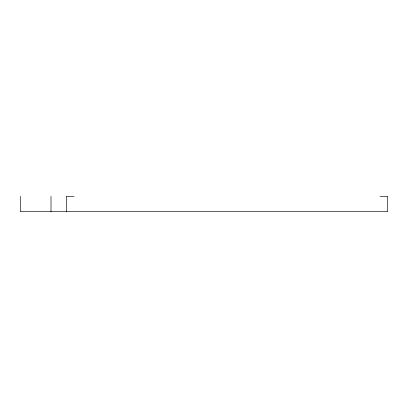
<?xml version="1.0" encoding="UTF-8"?>
<svg xmlns="http://www.w3.org/2000/svg" width="408" height="408" viewBox="0 0 408 408"><rect width="100%" height="100%" fill="white"/><g stroke="black" fill="none" stroke-linecap="round" stroke-linejoin="round"><path stroke-width="0.61" d="M73.95 196.35L66.3 196.35L66.3 211.65M379.95 196.35L387.6 196.35L387.6 211.65L20.4 211.65L20.4 196.35M51 196.35L51 211.65"/></g></svg>
